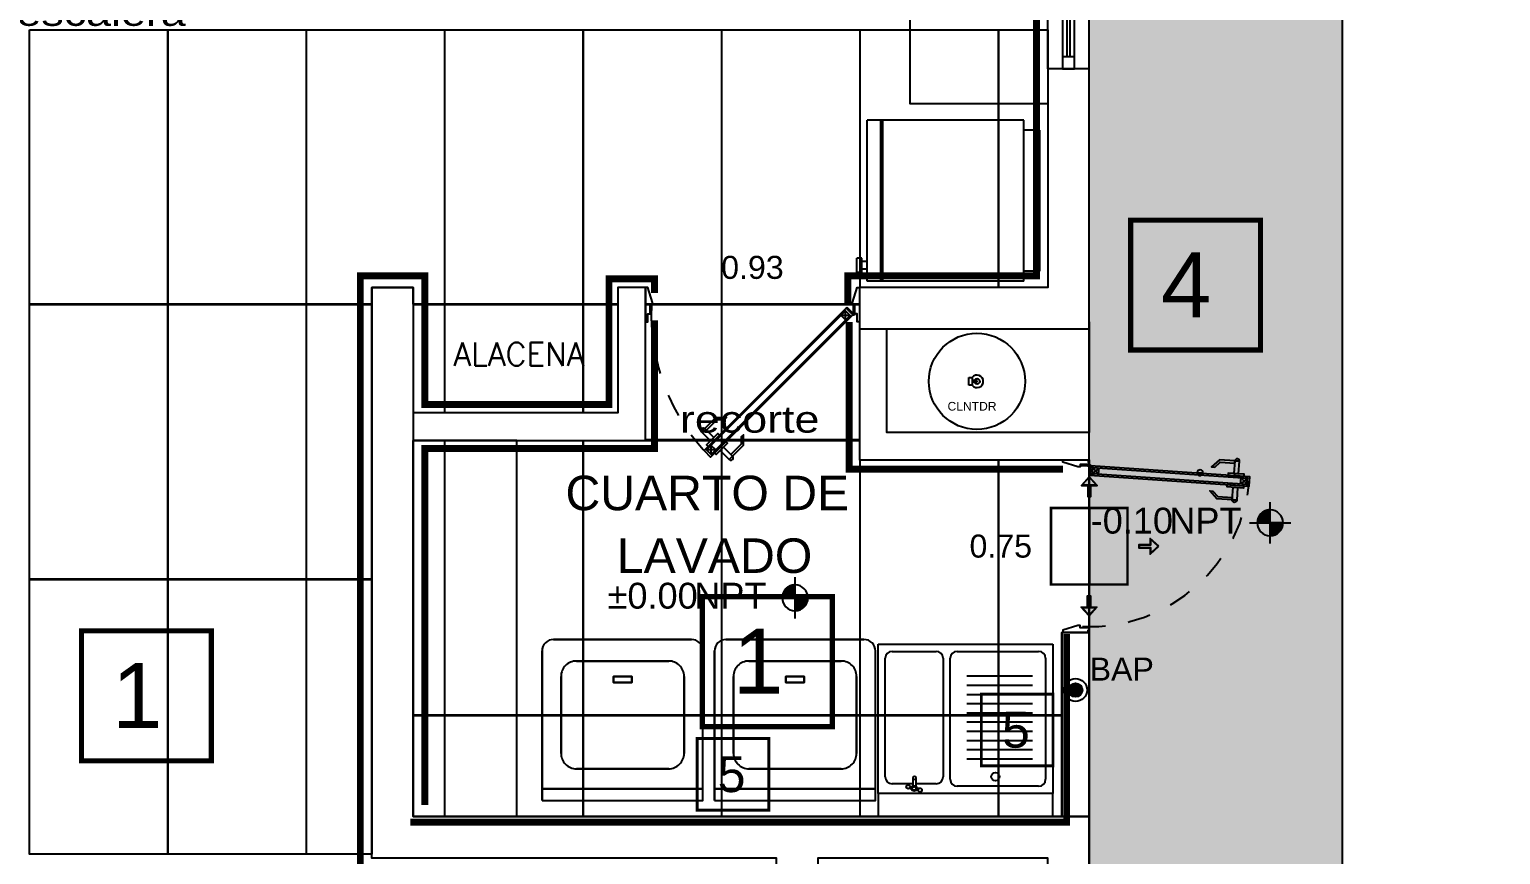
# Model space of a CAD drawing. Header units: metres. Extents: x 116 to 542, y -164 to 56.
# Drawn here: x 493.15 to 499.55, y -90.33 to -86.74 of the extents above; entities that cross this region are included whole.
import ezdxf
from ezdxf.enums import TextEntityAlignment as Align

# ---------------------------------------------------------------- set-up
doc = ezdxf.new("R2010")
doc.units = ezdxf.units.M
doc.header["$PDMODE"] = 35
for name, pattern in [('AR-01-REC$0$DASHDOT2', [12.7, 6.35, -3.175, 0, -3.175]), ('AR-169$0$ACAD_ISO07W100', [3, 0, -3]), ('AR-169$0$DASHED2', [0.375, 0.25, -0.125])]:
    doc.linetypes.add(name, pattern=pattern)
for name, color, linetype in [('A-ACABADOS PISOS', 1, 'Continuous'), ('A-CAMBIO DE ACABADO', 1, 'Continuous'), ('A-DESPIECE', 5, 'Continuous'), ('A-EXTERIOR', 8, 'Continuous'), ('A-PISO', 30, 'Continuous'), ('A-TEXTOS', 7, 'Continuous'), ('A-ZOCLO', 30, 'Continuous'), ('AR-169$0$A-BAP', 8, 'Continuous'), ('AR-169$0$A-DIM-VANOS', 8, 'Continuous'), ('AR-169$0$A-ESCALON', 8, 'Continuous'), ('AR-169$0$A-MUEBLES FIJOS', 8, 'Continuous'), ('AR-169$0$A-MUROS', 8, 'Continuous'), ('AR-169$0$A-MUROS BAJOS', 8, 'Continuous'), ('AR-169$0$A-PROY CERRAMIENTOS', 8, 'AR-169$0$DASHED2'), ('AR-169$0$A-PUERTAS', 8, 'Continuous'), ('AR-169$0$A-TABLAROCA', 8, 'Continuous'), ('AR-169$0$A-TEXTOS', 8, 'Continuous'), ('AR-169$0$A-TEXTOS 1', 8, 'Continuous'), ('AR-169$0$A-VENTANAS', 8, 'Continuous'), ('AR-169$0$Ar-Niveles', 8, 'Continuous'), ('AR-169$0$Ar-Texto', 7, 'Continuous'), ('BLOCK', 8, 'Continuous')]:
    doc.layers.add(name, color=color, linetype=linetype)
doc.layers.add('AR-169$0$Ar-Area', color=8, linetype='Continuous', plot=False)
doc.styles.add('AR-169$0$Anot_Arial', font='arial.ttf')
doc.styles.add('AR-169$0$oK', font='romans.shx', dxfattribs={"height": 0.18})
doc.styles.add('AR-169$0$Standard', font='arial.ttf')
doc.styles.get("Standard").update_dxf_attribs({"font": 'arial.ttf'})
doc.dimstyles.new('AR-169$0$VANOS', dxfattribs={"dimtxt": 0.1, "dimasz": 0.05, "dimexe": 0, "dimexo": 0, "dimgap": 0.03, "dimtad": 0, "dimtih": 1, "dimtoh": 1, "dimzin": 0, "dimdsep": 46, "dimtxsty": 'AR-169$0$Standard', "dimblk": 'AR-169$0$_Dot', "dimcen": 0.09, "dimse1": 1, "dimse2": 1, "dimsd1": 1, "dimsd2": 1, "dimclrd": 256, "dimclre": 256, "dimclrt": 256, "dimazin": 0, "dimtfac": 1, "dimtix": 1, "dimtofl": 0, "dimtmove": 2, "dimatfit": 3, "dimldrblk": 'AR-169$0$COTA', "dimfxl": 0, "dimtolj": 1, "dimtzin": 0, "dimlwd": 18, "dimarcsym": 0})
pattern_1 = [(0, (-2.923953, -1.1144057), (0, 0.0025), [])]

# ---------------------------------------------------------------- blocks, each defined once
blk = doc.blocks.new('AR-169$0$LAVADORA')
for points in [[(-0.2636, 0.3049), (0.3864, 0.3049)], [(-0.2636, -0.3951), (-0.2636, 0.3049)], [(-0.2136, -0.3951), (-0.2136, 0.3049)], [(0.2758, 0.2229), (-0.0588, 0.2229)], [(-0.0588, 0.2229), (0.2758, 0.2229)], [(0.4364, -0.3451), (0.4364, 0.2549)], [(-0.1257, 0.156), (-0.1257, -0.2456)], [(-0.1257, -0.2456), (-0.1257, 0.156)], [(0.3427, -0.2456), (0.3427, 0.156)], [(0.3427, -0.2456), (0.3427, 0.156)], [(0.249, -0.0046), (0.2758, -0.0046)], [(0.249, -0.0849), (0.249, -0.0046)], [(0.249, -0.0448), (0.249, -0.0448)], [(0.2758, -0.0849), (0.2758, -0.0046)], [(0.2758, -0.0448), (0.2758, -0.0448)], [(0.249, -0.0849), (0.2758, -0.0849)], [(-0.0588, -0.3125), (0.2758, -0.3125)], [(-0.0588, -0.3125), (0.2758, -0.3125)], [(-0.2636, -0.3951), (0.3864, -0.3951)]]:
    blk.add_lwpolyline(points)
for points in [[(-0.2636, -0.3951), (-0.2636, 0.3049), (-0.2136, 0.3049), (-0.2136, -0.3951)], [(0.249, -0.0046), (0.249, -0.0849), (0.2758, -0.0849), (0.2758, -0.0046)], [(0.249, -0.0046), (0.249, -0.0849), (0.2758, -0.0849), (0.2758, -0.0046)], [(0.249, -0.0849), (0.249, -0.0046), (0.2758, -0.0046), (0.2758, -0.0849)]]:
    blk.add_lwpolyline(points, close=True)
for points in [[(-0.2136, -0.3951), (-0.2136, 0.3049), (0.3864, 0.3049, -0.414214), (0.4364, 0.2549), (0.4364, -0.3451, -0.414214), (0.3864, -0.3951)], [(-0.0588, -0.3125, -0.414214), (-0.1257, -0.2456), (-0.1257, 0.156, -0.414214), (-0.0588, 0.2229), (0.2758, 0.2229, -0.414214), (0.3427, 0.156), (0.3427, -0.2456, -0.414214), (0.2758, -0.3125)]]:
    blk.add_lwpolyline(points, format="xyb", close=True)
for points in [[(0.3864, 0.3049, -0.414214), (0.4364, 0.2549, -0.414214)], [(-0.1257, 0.156, -0.414214), (-0.0588, 0.2229, -0.414214)], [(-0.1257, 0.156, -0.414214), (-0.0588, 0.2229, -0.414214)], [(0.2758, 0.2229, -0.414214), (0.3427, 0.156, -0.414214)], [(0.2758, 0.2229, -0.414214), (0.3427, 0.156, -0.414214)], [(-0.0588, -0.3125, -0.414214), (-0.1257, -0.2456, -0.414214)], [(-0.0588, -0.3125, -0.414214), (-0.1257, -0.2456, -0.414214)], [(0.3427, -0.2456, -0.414214), (0.2758, -0.3125, -0.414214)], [(0.3427, -0.2456, -0.414214), (0.2758, -0.3125, -0.414214)], [(0.4364, -0.3451, -0.414214), (0.3864, -0.3951, -0.414214)]]:
    blk.add_lwpolyline(points, format="xyb")
blk = doc.blocks.new('*U88')
at = {"color": 0}
for points in [[(0, -0.02), (1.1533, -0.02), (1.1533, 0.02), (0, 0.02)], [(0, -0.02), (0.04, -0.02), (0.04, 0.02), (0, 0.02)], [(1.1533, 0.02), (1.1133, 0.02), (1.1133, -0.02), (1.1533, -0.02)]]:
    blk.add_lwpolyline(points, close=True, dxfattribs=at)
at = {"color": 8}
for points in [[(0.04, 0.005), (1.1133, 0.005)], [(0.04, -0.005), (1.1133, -0.005)]]:
    blk.add_lwpolyline(points, dxfattribs=at)
at = {"style": 'AR-169$0$Anot_Arial', "flags": 1}
for tag, p in [('ESPACIO', (0.1591, 0.4028)), ('TIPO', (0.1591, 0.3233)), ('NUMERO', (0.1591, 0.2487)), ('MATERIAL', (0.1591, 0.1668))]:
    blk.add_attdef(tag, p, '', height=0.0625, dxfattribs=at)
blk = doc.blocks.new('AR-169$0$Lavadero con tina en planta')
for p, q in [((0, 0.38), (0.65, 0.38)), ((0, -0.38), (0, 0.38)), ((0.0727, 0.3495), (0.588, 0.3495)), ((0.65, 0.38), (0.65, -0.38)), ((0.0427, 0.2284), (0.0427, 0.3195)), ((0.618, 0.3195), (0.618, 0.1278)), ((0.0124, 0.2053), (0.0149, 0.2145)), ((0.023, 0.2444), (0.0206, 0.2353)), ((0.0218, 0.2028), (0.0242, 0.2119)), ((0.0324, 0.2419), (0.0299, 0.2328)), ((0.0302, 0.2147), (0.0689, 0.2147)), ((0.0333, 0.2284), (0.0689, 0.2284)), ((0.0427, 0.1278), (0.0427, 0.2147)), ((0.062, 0.0666), (0.588, 0.0666)), ((0.588, 0.0978), (0.0727, 0.0978)), ((0.032, -0.318), (0.032, 0.0366)), ((0.618, 0.0366), (0.618, -0.318)), ((0.1513, -0.0058), (0.1513, -0.2918)), ((0.1913, -0.0058), (0.1913, -0.2918)), ((0.2313, -0.0058), (0.2313, -0.2918)), ((0.2713, -0.0058), (0.2713, -0.2918)), ((0.3113, -0.0058), (0.3113, -0.2918)), ((0.3513, -0.0058), (0.3513, -0.2918)), ((0.3913, -0.0058), (0.3913, -0.2918)), ((0.4313, -0.0058), (0.4313, -0.2918)), ((0.4713, -0.0058), (0.4713, -0.2918)), ((0.5113, -0.0058), (0.5113, -0.2918)), ((0.65, -0.38), (0, -0.38)), ((0.588, -0.348), (0.062, -0.348))]:
    blk.add_line(p, q)
blk.add_lwpolyline([(-0.1, -0.38), (0, -0.38), (0, 0.38), (-0.1, 0.38)], close=True)
for centre, radius in [((0.0294, 0.2494), 0.0081), ((0.0154, 0.1978), 0.0081), ((0.0224, 0.2236), 0.0118), ((0.0224, 0.2236), 0.0078), ((0.0733, -0.13), 0.0178)]:
    blk.add_circle(centre, radius)
for centre, radius, start, end in [((0.0727, 0.3195), 0.03, 90, 180), ((0.588, 0.3195), 0.03, 0, 90), ((0.054, 0.2216), 0.00711, 286.02552, 73.97448), ((0.0669, 0.2216), 0.00711, 286.02552, 73.97448), ((0.062, 0.0366), 0.03, 90, 180), ((0.0727, 0.1278), 0.03, 180, 270), ((0.588, 0.1278), 0.03, 270, 0), ((0.588, 0.0366), 0.03, 0, 90), ((0.062, -0.318), 0.03, 180, 270), ((0.588, -0.318), 0.03, 270, 0)]:
    blk.add_arc(centre, radius, start, end)
blk = doc.blocks.new('AR-169$0$AR-01 (Planta Baja)$0$A$C032A3133')
for p, q in [((-0.0049, 0), (-0.0049, -0.0277)), ((0.0049, 0), (0.0049, -0.0277)), ((-0.0226, -0.0277), (0.0226, -0.0277)), ((-0.0226, -0.0471), (-0.0226, -0.0277)), ((0.0226, -0.0471), (-0.0226, -0.0471)), ((0, -0.0006), (0, -0.0277)), ((0.0226, -0.0277), (0.0226, -0.0471))]:
    blk.add_line(p, q)
for centre, radius in [((0, -0.0006), 0.2731), ((0, 0), 0.0153)]:
    blk.add_circle(centre, radius)
for centre, radius, start, end in [((0, 0), 0.0357, 309.21709, 230.78291), ((0, 0.0184), 0.019, 255.22837, 284.77163)]:
    blk.add_arc(centre, radius, start, end)
blk = doc.blocks.new('*U114')
at = {"color": 0}
for p, q in [((-0.0659, -0.1038), (-0.026, -0.1065)), ((-0.0619, -0.1321), (-0.034, -0.1341)), ((-0.1051, -0.7496), (-0.0772, -0.7515)), ((-0.113, -0.7771), (-0.0731, -0.7799))]:
    blk.add_line(p, q, dxfattribs=at)
at = {"color": 8, "linetype": 'ByBlock'}
for p, q in [((-0.0613, -0.5656), (-0.0623, -0.5796)), ((-0.058, -0.564), (-0.0593, -0.5816))]:
    blk.add_line(p, q, dxfattribs=at)
at = {"color": 0}
for points in [[(-0.75, -0.0863), (-0.74, -0.0863), (-0.74, -0.0916), (-0.73, -0.0916), (-0.73, -0.0516), (-0.72, -0.0516), (-0.72, -0.0516), (-0.72, -0.0416), (-0.74, 0.0234), (-0.75, 0.0234), (-0.75, -0.0863)], [(0, -0.0863), (-0.01, -0.0863), (-0.01, -0.0916), (-0.02, -0.0916), (-0.02, -0.0516), (-0.03, -0.0516), (-0.03, -0.0516), (-0.03, -0.0416), (-0.01, 0.0234), (0, 0.0234), (0, -0.0863)], [(-0.025, -0.0866), (-0.025, -0.0516)], [(-0.107, -0.7775), (-0.06, -0.1042)], [(-0.032, -0.1061), (-0.0791, -0.7795)], [(-0.0653, -0.0938), (-0.0649, -0.0888)], [(-0.03, -0.0912), (-0.0649, -0.0888)], [(-0.032, -0.1061), (-0.0619, -0.1321)], [(-0.034, -0.1341), (-0.06, -0.1042)], [(-0.0772, -0.7515), (-0.107, -0.7775)], [(-0.0791, -0.7795), (-0.1051, -0.7496)]]:
    blk.add_lwpolyline(points, dxfattribs=at)
blk.add_lwpolyline([(-0.0253, -0.0966), (-0.0253, -0.0966), (-0.0653, -0.0938), (-0.1137, -0.7871), (-0.0738, -0.7899)], close=True, dxfattribs=at)
at = {"color": 8, "linetype": 'ByBlock'}
blk.add_lwpolyline([(-0.0564, -0.5855), (-0.0562, -0.5824, -1), (-0.0549, -0.5637), (-0.0547, -0.5606, 1)], format="xyb", close=True, dxfattribs=at)
at = {"color": 0}
blk.add_lwpolyline([(-0.0547, -0.5606), (-0.0564, -0.5855, 1)], format="xyb", close=True, dxfattribs=at)
at = {"color": 0, "linetype": 'ByBlock'}
blk.add_lwpolyline([(-0.0547, -0.5606), (-0.0564, -0.5855, 1)], format="xyb", close=True, dxfattribs=at)
at = {"color": 8}
for points in [[(-0.1737, -0.7127), (-0.169, -0.6454), (-0.1343, -0.6152), (-0.1353, -0.6293), (-0.1593, -0.6502), (-0.1637, -0.7134)], [(-0.0041, -0.7246), (0.0006, -0.6572), (-0.0296, -0.6226), (-0.0305, -0.6367), (-0.0097, -0.6607), (-0.0141, -0.7239)], [(-0.112, -0.7621), (-0.122, -0.7614), (-0.1171, -0.6916), (-0.1071, -0.6923)], [(-0.0721, -0.7649), (-0.0621, -0.7656), (-0.0572, -0.6958), (-0.0672, -0.6951)], [(-0.1202, -0.7365), (-0.1751, -0.7327), (-0.1737, -0.7127), (-0.1188, -0.7166)], [(-0.0604, -0.7407), (-0.0055, -0.7445), (-0.0041, -0.7246), (-0.059, -0.7207)]]:
    blk.add_lwpolyline(points, close=True, dxfattribs=at)
for points in [[(-0.1737, -0.7127), (-0.1751, -0.7327, -1)], [(-0.0041, -0.7246), (-0.0055, -0.7445, 1)]]:
    blk.add_lwpolyline(points, format="xyb", close=True, dxfattribs=at)
at = {"color": 0}
blk.add_circle((-0.025, -0.0916), 0.005, dxfattribs=at)
at = {"color": 0, "linetype": 'AR-169$0$ACAD_ISO07W100', "ltscale": 0.005}
blk.add_arc((-0.025, -0.0916), 0.7, 177.58683, 266, dxfattribs=at)
at = {"style": 'AR-169$0$Anot_Arial', "flags": 1}
for tag, p in [('ESPACIO', (-0.5069, 0.5853)), ('TOPE', (-0.5069, 0.5124)), ('TIPO', (-0.5069, 0.4329)), ('NUMERO', (-0.5069, 0.3583)), ('MATERIAL', (-0.5069, 0.2753))]:
    blk.add_attdef(tag, p, '', height=0.0625, dxfattribs=at)
blk = doc.blocks.new('*U71')
at = {"layer": 'AR-169$0$Ar-Niveles'}
h = blk.add_hatch(dxfattribs=at)
h.set_pattern_fill('_USER', color=256, scale=0.0025, style=0, pattern_type=0)
h.set_pattern_definition(pattern_1)
h.paths.add_polyline_path([(-2.549, -0.364), (-2.549, -0.739), (-2.174, -0.739, 0.414214)])
h = blk.add_hatch(dxfattribs=at)
h.set_pattern_fill('_USER', color=256, scale=0.0025, style=0, pattern_type=0)
h.set_pattern_definition(pattern_1)
h.paths.add_polyline_path([(-2.549, -0.364), (-2.549, -0.739), (-2.174, -0.739, 0.414214)])
h = blk.add_hatch(dxfattribs=at)
h.set_pattern_fill('_USER', color=256, scale=0.0025, style=0, pattern_type=0)
h.set_pattern_definition([(0, (-2.923953, -1.1144057), (0, 0.0025), [])])
h.paths.add_polyline_path([(-2.549, -0.739), (-2.924, -0.739, 0.414214), (-2.549, -1.114)])
for p, q in [((-2.549, -1.339), (-2.549, -0.139)), ((-1.949, -0.739), (-3.149, -0.739))]:
    blk.add_line(p, q, dxfattribs=at)
blk.add_circle((-2.549, -0.739), 0.375, dxfattribs=at)
at = {"layer": 'AR-169$0$Ar-Area', "style": 'AR-169$0$Anot_Arial', "flags": 1}
blk.add_attdef('ESP_AREA', text='', height=0.75, dxfattribs=at).set_placement((0, -2.5), align=Align.BOTTOM_CENTER)
at = {"layer": 'AR-169$0$Ar-Niveles', "style": 'AR-169$0$Anot_Arial'}
for tag, p in [('NIV_TIPO', (-1.78, -1.052)), ('VAL_NIV', (0.283, -1.052))]:
    blk.add_attdef(tag, p, '', height=0.75, dxfattribs=at)
at = {"layer": 'AR-169$0$Ar-Texto', "style": 'AR-169$0$Anot_Arial'}
for tag, p in [('ID_ESP01', (0, 1.5)), ('ID_ESP02', (0, 0))]:
    blk.add_attdef(tag, text='', height=1, dxfattribs=at).set_placement(p, align=Align.BOTTOM_CENTER)
blk = doc.blocks.new('*U629')
at = {"color": 0}
for p, q in [((-0.0794, -0.1222), (-0.0596, -0.142)), ((-0.0356, -0.1264), (-0.0639, -0.0981)), ((-0.6685, -0.7027), (-0.6402, -0.731)), ((-0.6444, -0.6871), (-0.6246, -0.7069))]:
    blk.add_line(p, q, dxfattribs=at)
for points in [[(-0.93, -0.1508), (-0.92, -0.1508), (-0.92, -0.1158), (-0.91, -0.1158), (-0.91, -0.0758), (-0.9, -0.0758), (-0.9, -0.0758), (-0.9, -0.0658), (-0.92, -0.0008), (-0.93, -0.0008), (-0.93, -0.1508)], [(0, -0.1508), (-0.01, -0.1508), (-0.01, -0.1158), (-0.02, -0.1158), (-0.02, -0.0758), (-0.03, -0.0758), (-0.03, -0.0758), (-0.03, -0.0658), (-0.01, -0.0008), (0, -0.0008), (0, -0.1508)], [(-0.6642, -0.7069), (-0.0596, -0.1024)], [(-0.0398, -0.1222), (-0.6444, -0.7267)], [(-0.0398, -0.1222), (-0.0794, -0.1222)], [(-0.0596, -0.142), (-0.0596, -0.1024)], [(-0.0568, -0.091), (-0.0533, -0.0875)], [(-0.0285, -0.1123), (-0.0533, -0.0875)], [(-0.025, -0.1108), (-0.025, -0.0758)], [(-0.6444, -0.7267), (-0.6444, -0.6871)], [(-0.6246, -0.7069), (-0.6642, -0.7069)]]:
    blk.add_lwpolyline(points, dxfattribs=at)
blk.add_lwpolyline([(-0.0285, -0.1193), (-0.0568, -0.091), (-0.6755, -0.7098), (-0.6473, -0.738)], close=True, dxfattribs=at)
at = {"color": 8}
for points in [[(-0.672, -0.6143), (-0.6243, -0.5666), (-0.5783, -0.5666), (-0.5883, -0.5766), (-0.6201, -0.5766), (-0.6649, -0.6214)], [(-0.6473, -0.6673), (-0.6861, -0.6284), (-0.672, -0.6143), (-0.6331, -0.6532)], [(-0.6579, -0.6921), (-0.6649, -0.685), (-0.6154, -0.6355), (-0.6084, -0.6426)], [(-0.6296, -0.7204), (-0.6225, -0.7274), (-0.573, -0.6779), (-0.5801, -0.6709)], [(-0.6048, -0.7098), (-0.5659, -0.7487), (-0.5518, -0.7345), (-0.5907, -0.6956)], [(-0.5518, -0.7345), (-0.5041, -0.6868), (-0.5041, -0.6408), (-0.5141, -0.6508), (-0.5141, -0.6826), (-0.5589, -0.7274)]]:
    blk.add_lwpolyline(points, close=True, dxfattribs=at)
for points in [[(-0.672, -0.6143), (-0.6861, -0.6284, -1)], [(-0.5518, -0.7345), (-0.5659, -0.7487, 1)]]:
    blk.add_lwpolyline(points, format="xyb", close=True, dxfattribs=at)
at = {"color": 0}
blk.add_circle((-0.025, -0.1158), 0.005, dxfattribs=at)
at = {"color": 0, "linetype": 'AR-169$0$ACAD_ISO07W100', "ltscale": 0.005}
blk.add_arc((-0.025, -0.1158), 0.88, 177.58817, 225, dxfattribs=at)
at = {"style": 'AR-169$0$Anot_Arial', "flags": 1}
for tag, p in [('ESPACIO', (-0.6569, 0.5853)), ('TOPE', (-0.6569, 0.5124)), ('TIPO', (-0.6569, 0.4329)), ('NUMERO', (-0.6569, 0.3583)), ('MATERIAL', (-0.6569, 0.2753))]:
    blk.add_attdef(tag, p, '', height=0.0625, dxfattribs=at)
blk = doc.blocks.new('AR-169$0$Refri-70-01')
for p, q in [((-0.3126, -0.0069), (-0.3126, -0.0753)), ((0.3003, -0.0069), (-0.3126, -0.0069)), ((0.3003, -0.0069), (0.3003, -0.0753)), ((-0.3562, -0.0753), (0.3438, -0.0753)), ((-0.3562, -0.0753), (-0.3562, -0.757)), ((-0.2958, -0.0753), (0.2835, -0.0753)), ((0.3438, -0.0753), (0.3438, -0.757)), ((-0.3562, -0.6886), (0.3438, -0.6886)), ((-0.3562, -0.6967), (0.3438, -0.6967)), ((-0.3562, -0.757), (0.3438, -0.757)), ((-0.3036, -0.757), (-0.3036, -0.78)), ((-0.2708, -0.757), (-0.2708, -0.78)), ((-0.3183, -0.78), (-0.2562, -0.78)), ((-0.3183, -0.78), (-0.3183, -0.8014)), ((-0.3183, -0.8014), (-0.2562, -0.8014)), ((-0.2562, -0.78), (-0.2562, -0.8014))]:
    blk.add_line(p, q)
blk = doc.blocks.new('*D539')
at = {"layer": 'Defpoints', "color": 0, "transparency": 16777216}
for p in [(497.5787, -85.4104), (497.5787, -86.9104), (497.8853, -86.9104)]:
    blk.add_point(p, dxfattribs=at)
at = {"layer": 'AR-169$0$A-DIM-VANOS', "transparency": 16777216, "insert": (497.8853, -86.1604), "char_height": 0.1, "attachment_point": 5, "style": 'AR-169$0$Standard'}
blk.add_mtext('\\A1;1.50', dxfattribs=at)
blk = doc.blocks.new('AR-169$0$_Dot')
at = {"color": 0, "linetype": 'ByBlock', "lineweight": -2}
blk.add_line((-0.5, 0), (-1, 0), dxfattribs=at)
at = {"color": 0, "linetype": 'ByBlock', "const_width": 0.5}
blk.add_lwpolyline([(-0.25, 0, 1), (0.25, 0, 1)], format="xyb", close=True, dxfattribs=at)
blk = doc.blocks.new('AR-169$0$COTA')
blk.add_line((-2.93, 0), (0, 0))
blk.add_lwpolyline([(-1.41, 0), (-1.41, -0.35), (0, -0.35), (0, 0)], close=True)
blk.add_solid([(-1.41, 0), (-1.41, -0.35), (0, 0), (0, -0.35)])
blk = doc.blocks.new('*D540')
at = {"layer": 'Defpoints', "color": 0, "transparency": 16777216}
for p in [(495.8287, -87.7738), (495.8287, -87.8604), (496.7587, -87.8604)]:
    blk.add_point(p, dxfattribs=at)
at = {"layer": 'AR-169$0$A-DIM-VANOS', "transparency": 16777216, "insert": (496.2937, -87.7738), "char_height": 0.1, "attachment_point": 5, "style": 'AR-169$0$Standard'}
blk.add_mtext('\\A1;0.93', dxfattribs=at)
blk = doc.blocks.new('A$C7F1E1069')
h = blk.add_hatch(color=1)
h.dxf.hatch_style = 1
h.paths.add_polyline_path([(-0.225, 0), (-0.225, 0.225), (0.225, 0.225), (0.225, 0)])
at = {"color": 1, "const_width": 0.015}
for points in [[(-0.225, 0), (-0.225, 0.225), (0.225, 0.225), (0.225, 0)], [(0.225, -0.225), (0.225, 0), (-0.225, 0), (-0.225, -0.225)]]:
    blk.add_lwpolyline(points, close=True, dxfattribs=at)
blk = doc.blocks.new('r')
h = blk.add_hatch(color=5)
h.dxf.hatch_style = 1
h.paths.add_polyline_path([(1655.762, 468.449), (1655.668, 468.348), (1655.746, 468.348), (1655.746, 468.2), (1655.778, 468.2), (1655.778, 468.348), (1655.856, 468.348)])
at = {"color": 5}
for points in [[(1655.762, 468.456), (1655.658, 468.343), (1655.742, 468.343), (1655.742, 468.196), (1655.782, 468.196), (1655.782, 468.343), (1655.866, 468.343)], [(1655.762, 468.449), (1655.668, 468.348), (1655.746, 468.348), (1655.746, 468.2), (1655.778, 468.2), (1655.778, 468.348), (1655.856, 468.348)]]:
    blk.add_lwpolyline(points, close=True, dxfattribs=at)
blk = doc.blocks.new('CAMBIO DE PISO')
at = {"layer": 'A-CAMBIO DE ACABADO', "xscale": 0.7388581055550709, "yscale": 0.7388581055550709, "zscale": 0.7388581055550709}
blk.add_blockref('A$C7F1E1069', (183.6012, 19.2264), dxfattribs=at)
at = {"layer": 'A-DESPIECE', "xscale": -0.3310084312886717, "yscale": 0.3310084312886717, "zscale": 0.3310084312886717}
blk.add_blockref('r', (731.6723, -135.5343), dxfattribs=at)
at = {"layer": 'A-DESPIECE', "yscale": 0.3310084312886717, "zscale": 0.3310084312886717}
for p, xscale, rotation in [((338.3619, -528.8457), 0.3310084312886717, 90), ((28.8405, -528.8447), -0.3310084312886717, 270)]:
    blk.add_blockref('r', p, dxfattribs=dict(at, xscale=xscale, rotation=rotation))
blk = doc.blocks.new('*D630')
at = {"layer": 'Defpoints', "color": 0, "transparency": 16777216}
for p in [(497.7587, -88.6104), (497.3736, -89.3604), (497.7587, -89.3604)]:
    blk.add_point(p, dxfattribs=at)
at = {"layer": 'AR-169$0$A-DIM-VANOS', "transparency": 16777216, "insert": (497.3736, -88.9854), "char_height": 0.1, "attachment_point": 5, "style": 'AR-169$0$Standard'}
blk.add_mtext('\\A1;0.75', dxfattribs=at)

msp = doc.modelspace()

# ---------------------------------------------------------------- hatches: boundary and pattern name
at = {"layer": 'A-EXTERIOR', "transparency": 33554559}
h = msp.add_hatch(dxfattribs=at)
h.set_pattern_fill('AR-CONC', color=256, scale=0.0025)
h.paths.add_polyline_path([(498.8587, -92.7104), (497.7587, -92.7104), (497.7587, -80.8104), (498.8587, -80.8104)])
at = {"layer": 'AR-169$0$A-BAP'}
h = msp.add_hatch(color=256, dxfattribs=at)
h.dxf.hatch_style = 1
edge = h.paths.add_edge_path()
edge.add_arc((497.6987, -89.6104), 0.03, -180, 180)

# ---------------------------------------------------------------- linework, layer by layer
msp.add_circle((496.5529, -118.4388), 45.3176)
at = {"layer": 'A-ACABADOS PISOS'}
for points, const_width in [([(498.5031, -88.1325), (497.9383, -88.1325), (497.9383, -87.5677), (498.5031, -87.5677)], 0.0226), ([(496.6411, -89.7693), (496.0763, -89.7693), (496.0763, -89.2045), (496.6411, -89.2045)], 0.0226), ([(493.9411, -89.9178), (493.3763, -89.9178), (493.3763, -89.353), (493.9411, -89.353)], 0.0226), ([(497.6008, -89.9397), (497.2893, -89.9397), (497.2893, -89.6281), (497.6008, -89.6281)], 0.0125), ([(496.3649, -90.1327), (496.0533, -90.1327), (496.0533, -89.8212), (496.3649, -89.8212)], 0.0125)]:
    msp.add_lwpolyline(points, close=True, dxfattribs=dict(at, const_width=const_width))
at = {"layer": 'A-PISO'}
for points in [[(498.8587, -92.7104), (497.7587, -92.7104), (497.7587, -80.8104), (498.8587, -80.8104)], [(493.1507, -86.7404), (493.7507, -86.7404), (493.7507, -87.9324), (493.1507, -87.9324)], [(494.6387, -87.9324), (494.3547, -87.9324), (494.3547, -86.7404), (494.9547, -86.7404), (494.9547, -87.9324), (494.8187, -87.9324), (494.8187, -87.8604), (494.6387, -87.8604)], [(494.9567, -86.7404), (495.5567, -86.7404), (495.5567, -87.9324), (494.9567, -87.9324)], [(497.5787, -87.8604), (497.3647, -87.8604), (497.3647, -86.7404), (497.5787, -86.7404)], [(493.1507, -87.9344), (493.7507, -87.9344), (493.7507, -89.1284), (493.1507, -89.1284)], [(493.7527, -87.9344), (494.3527, -87.9344), (494.3527, -89.1284), (493.7527, -89.1284)], [(496.1607, -87.9344), (496.7587, -87.9344), (496.7587, -88.5234), (496.1607, -88.5234)], [(494.8187, -88.5254), (494.9547, -88.5254), (494.9547, -89.7194), (494.8187, -89.7194)], [(494.9567, -88.5254), (495.5567, -88.5254), (495.5567, -89.7194), (494.9567, -89.7194)], [(495.5587, -88.5254), (496.1587, -88.5254), (496.1587, -89.7194), (495.5587, -89.7194)], [(496.7627, -88.6104), (497.3627, -88.6104), (497.3627, -89.7194), (496.7627, -89.7194)], [(493.1507, -89.1304), (493.7507, -89.1304), (493.7507, -90.3244), (493.1507, -90.3244)], [(493.7527, -89.1304), (494.3527, -89.1304), (494.3527, -90.3244), (493.7527, -90.3244)], [(494.8187, -89.7214), (494.9547, -89.7214), (494.9547, -90.1604), (494.8187, -90.1604)], [(494.9567, -89.7214), (495.5567, -89.7214), (495.5567, -90.1604), (494.9567, -90.1604)], [(495.5587, -89.7214), (496.1587, -89.7214), (496.1587, -90.1604), (495.5587, -90.1604)], [(496.1607, -89.7214), (496.7607, -89.7214), (496.7607, -90.1604), (496.1607, -90.1604)], [(496.7627, -89.7214), (497.3627, -89.7214), (497.3627, -90.1604), (496.7627, -90.1604)]]:
    msp.add_lwpolyline(points, close=True, dxfattribs=at)
for points in [[(494.3527, -87.9324), (493.7527, -87.9324), (493.7527, -86.7404), (494.3527, -86.7404), (494.3527, -87.9324), (494.3527, -87.9324)], [(495.7087, -87.9324), (495.5587, -87.9324), (495.5587, -86.7404), (496.1587, -86.7404), (496.1587, -87.9324), (495.8287, -87.9324)], [(496.7587, -87.9324), (496.1607, -87.9324), (496.1607, -86.7404), (496.7607, -86.7404), (496.7607, -87.8604)], [(497.3627, -87.8604), (496.7627, -87.8604), (496.7627, -86.7404), (497.3627, -86.7404), (497.3627, -87.8604)], [(494.6387, -89.1284), (494.3547, -89.1284), (494.3547, -87.9344), (494.6387, -87.9344), (494.6387, -89.1284)], [(494.8187, -87.9344), (494.9547, -87.9344), (494.9547, -88.4054)], [(494.9567, -88.4054), (494.9567, -87.9344), (495.5567, -87.9344), (495.5567, -88.4054)], [(495.5587, -88.4054), (495.5587, -87.9344), (495.7087, -87.9344)], [(495.5587, -88.4054), (495.5587, -87.9344), (495.7087, -87.9344)], [(495.8287, -87.9344), (496.1587, -87.9344), (496.1587, -88.5234), (495.8287, -88.5234)], [(496.7607, -88.6104), (496.7607, -89.7194), (496.1607, -89.7194), (496.1607, -88.5254), (496.7587, -88.5254)], [(497.6387, -89.7194), (497.3647, -89.7194), (497.3647, -88.6104), (497.7587, -88.6104), (497.7587, -89.3604), (497.6387, -89.3604), (497.6387, -89.7194)], [(494.6387, -90.3244), (494.3547, -90.3244), (494.3547, -89.1304), (494.6387, -89.1304), (494.6387, -90.3244)], [(497.6387, -89.7214), (497.6387, -90.1604), (497.3647, -90.1604), (497.3647, -89.7214), (497.6387, -89.7214)]]:
    msp.add_lwpolyline(points, dxfattribs=at)
at = {"layer": 'A-PISO', "color": 1, "ltscale": 100, "const_width": 0.01}
msp.add_lwpolyline([(496.7587, -88.5234), (495.8287, -88.5234)], dxfattribs=at)
at = {"layer": 'A-PISO', "color": 1, "linetype": 'AR-01-REC$0$DASHDOT2', "ltscale": 0.03, "const_width": 0.03}
msp.add_lwpolyline([(497.6602, -89.3673), (497.6602, -90.1844), (494.8062, -90.1844)], dxfattribs=at)
at = {"layer": 'A-ZOCLO', "const_width": 0.03}
for points in [[(496.5087, -83.3104), (497.5287, -83.3104), (497.5287, -85.4104), (497.5287, -86.9104), (497.5287, -87.8104), (496.7087, -87.8104), (496.7087, -87.9285)], [(495.8677, -87.8841), (495.8677, -87.8228), (495.6698, -87.8228), (495.6698, -88.3687), (494.8687, -88.3687), (494.8687, -87.8104), (494.5887, -87.8104), (494.5887, -90.3904), (496.3487, -90.3904), (496.3487, -91.1904), (496.1387, -91.1904), (496.1387, -91.3082)], [(494.8687, -90.1104), (494.8687, -88.5604), (495.8677, -88.5604), (495.8677, -88.0032)], [(497.6438, -88.6506), (496.7149, -88.6506), (496.7149, -88.0106)]]:
    msp.add_lwpolyline(points, dxfattribs=at)
at = {"layer": 'AR-169$0$A-BAP'}
for radius in [0.05, 0.03]:
    msp.add_circle((497.6987, -89.6104), radius, dxfattribs=at)
at = {"layer": 'AR-169$0$A-ESCALON'}
msp.add_line((497.7587, -89.3604), (497.7587, -88.6104), dxfattribs=at)
msp.add_lwpolyline([(498.8587, -79.8604), (498.8587, -98.7104)], dxfattribs=at)
at = {"layer": 'AR-169$0$A-MUEBLES FIJOS'}
msp.add_lwpolyline([(496.9787, -83.2604), (496.9787, -87.0604), (497.5787, -87.0604)], dxfattribs=at)
msp.add_lwpolyline([(495.2687, -88.5254), (494.8187, -88.5254), (494.8187, -90.1604), (495.2687, -90.1604)], close=True, dxfattribs=at)
at = {"layer": 'AR-169$0$A-MUROS'}
msp.add_line((497.7587, -88.0104), (497.7587, -88.4904), dxfattribs=at)
for points in [[(497.7587, -88.0404), (497.7587, -88.0104), (497.7587, -88.0104), (497.7587, -86.9104), (497.5787, -86.9104), (497.5787, -87.8604), (496.7587, -87.8604), (496.7587, -88.0404)], [(497.7587, -90.1604), (497.7587, -90.6104), (497.5787, -90.6104), (497.5787, -90.3404), (496.5787, -90.3404), (496.5787, -91.4204), (496.1887, -91.4204), (496.1887, -91.2404), (496.3987, -91.2404), (496.3987, -90.3404), (494.6387, -90.3404), (494.6387, -87.8604), (494.8187, -87.8604), (494.8187, -90.1604), (497.7587, -90.1604), (497.7587, -90.1604), (497.7587, -90.1604), (497.7587, -90.1604), (497.7587, -90.1604)]]:
    msp.add_lwpolyline(points, close=True, dxfattribs=at)
at = {"layer": 'AR-169$0$A-MUROS BAJOS', "linetype": 'Continuous'}
for p, q in [((497.5787, -86.9104), (497.5787, -85.4104)), ((497.7587, -86.9104), (497.7587, -85.4104))]:
    msp.add_line(p, q, dxfattribs=at)
at = {"layer": 'AR-169$0$A-PROY CERRAMIENTOS', "ltscale": 0.5}
msp.add_lwpolyline([(497.6387, -88.4904), (496.8787, -88.4904)], dxfattribs=at)
at = {"layer": 'AR-169$0$A-TABLAROCA'}
for points in [[(495.8287, -87.8604), (495.7087, -87.8604), (495.7087, -88.4054), (494.8187, -88.4054), (494.8187, -88.5254), (495.8287, -88.5254)], [(497.7587, -90.1604), (497.6387, -90.1604), (497.6387, -89.3604), (497.7587, -89.3604)]]:
    msp.add_lwpolyline(points, close=True, dxfattribs=at)
at = {"layer": 'BLOCK'}
msp.add_lwpolyline([(496.7587, -88.0404), (496.7587, -88.6104), (497.7587, -88.6104), (497.7587, -88.4904), (496.8787, -88.4904), (496.8787, -88.0404)], dxfattribs=at)

# ---------------------------------------------------------------- block references
at = {"layer": 'A-ACABADOS PISOS', "xscale": -1, "rotation": 270}
msp.add_blockref('CAMBIO DE PISO', (478.5322, -272.5866), dxfattribs=at)
at = {"layer": 'AR-169$0$A-MUEBLES FIJOS', "xscale": -1, "rotation": 270}
for name, p in [('AR-169$0$Refri-70-01', (497.549, -87.4773)), ('AR-169$0$LAVADORA', (495.7738, -89.8268)), ('AR-169$0$LAVADORA', (496.5238, -89.8268))]:
    msp.add_blockref(name, p, dxfattribs=at)
at = {"layer": 'AR-169$0$A-MUEBLES FIJOS', "xscale": 0.7659528809361043, "yscale": 0.7659528809361043, "zscale": 0.7659528809361043, "rotation": 269.9999999999999}
msp.add_blockref('AR-169$0$AR-01 (Planta Baja)$0$A$C032A3133', (497.2705, -88.2685), dxfattribs=at)
at = {"layer": 'AR-169$0$A-MUEBLES FIJOS', "rotation": 90.00000000000001}
msp.add_blockref('AR-169$0$Lavadero con tina en planta', (497.2204, -90.0604), dxfattribs=at)
at = {"layer": 'AR-169$0$A-PUERTAS', "ltscale": 0.18}
msp.add_blockref('*U629', (496.7587, -87.8596), dxfattribs=at)
at = {"layer": 'AR-169$0$A-PUERTAS', "ltscale": 0.18, "rotation": 90.00000000000001}
msp.add_blockref('*U114', (497.6672, -88.6104), dxfattribs=at)
at = {"layer": 'AR-169$0$A-TEXTOS'}
ref = msp.add_blockref('*U71', (496.0968, -89.0987), dxfattribs=dict(at, xscale=-0.15, yscale=0.15, zscale=0.15))
ref.add_attrib('ID_ESP01', 'CUARTO DE', dxfattribs={"layer": 'AR-169$0$Ar-Texto', "height": 0.15, "rotation": 0, "style": 'AR-169$0$Standard'}).set_placement((496.0976, -88.8737), align=Align.BOTTOM_CENTER)
ref.add_attrib('ID_ESP02', 'LAVADO', dxfattribs={"layer": 'AR-169$0$Ar-Texto', "height": 0.15, "rotation": 0, "style": 'AR-169$0$Standard'}).set_placement((496.1291, -89.1462), align=Align.BOTTOM_CENTER)
ref.add_attrib('NIV_TIPO', 'NPT', (496.0407, -89.2565), dxfattribs={"layer": 'AR-169$0$Ar-Niveles', "height": 0.1125, "style": 'AR-169$0$Anot_Arial'})
ref.add_attrib('VAL_NIV', '%%p0.00', (495.6638, -89.2565), dxfattribs={"layer": 'AR-169$0$Ar-Niveles', "height": 0.1125, "style": 'AR-169$0$Anot_Arial'})
ref = msp.add_blockref('*U71', (498.1626, -88.7726), dxfattribs=dict(at, xscale=-0.15, yscale=0.15, zscale=0.15))
ref.add_attrib('NIV_TIPO', 'NPT', (498.1064, -88.9303), dxfattribs={"layer": 'AR-169$0$Ar-Niveles', "height": 0.1125, "style": 'AR-169$0$Anot_Arial'})
ref.add_attrib('VAL_NIV', '-0.10', (497.7645, -88.9303), dxfattribs={"layer": 'AR-169$0$Ar-Niveles', "height": 0.1125, "style": 'AR-169$0$Anot_Arial'})
at = {"layer": 'AR-169$0$A-VENTANAS', "ltscale": 0.18, "xscale": 1.300600813040662, "yscale": 1.300600813040662, "zscale": 1.300600813040662, "rotation": 90.00000000000001}
msp.add_blockref('*U88', (497.6687, -86.9104), dxfattribs=at)

# ---------------------------------------------------------------- texts
at = {"layer": 'A-ACABADOS PISOS', "attachment_point": 3}
for s, width, gutter_width, insert, char_height in [('4', 0.258238, 0.8066, (498.29, -87.7072), 0.2824), ('1', 0.258238, 0.8066, (496.428, -89.344), 0.2824), ('1', 0.258238, 0.8066, (493.728, -89.4925), 0.2824), ('5', 0.142465, 0.445, (497.4998, -89.705), 0.1558), ('5', 0.142465, 0.445, (496.2638, -89.8981), 0.1558)]:
    msp.add_mtext_dynamic_manual_height_columns(s, width=width, gutter_width=gutter_width, heights=[0], dxfattribs=dict(at, insert=insert, char_height=char_height))
at = {"layer": 'A-TEXTOS', "color": 1, "width": 1.2}
for s, height, p in [('pieza a filo de escalera', 0.116308, (491.8357, -86.7234)), ('recorte', 0.11631, (495.9785, -88.4916))]:
    msp.add_text(s, height=height, dxfattribs=at).set_placement(p)
at = {"layer": 'AR-169$0$A-BAP', "style": 'AR-169$0$Standard'}
msp.add_text('BAP', height=0.1, dxfattribs=at).set_placement((497.7601, -89.5694))
at = {"layer": 'AR-169$0$A-MUEBLES FIJOS', "style": 'AR-169$0$Standard'}
msp.add_text('CLNTDR', height=0.0376, dxfattribs=at).set_placement((497.1422, -88.3956))
at = {"layer": 'AR-169$0$A-TEXTOS 1', "insert": (495.2787, -88.1504), "char_height": 0.1, "attachment_point": 5, "style": 'AR-169$0$oK'}
msp.add_mtext_dynamic_manual_height_columns('ALACENA', width=0.442365, gutter_width=1, heights=[0], dxfattribs=at)

# ---------------------------------------------------------------- dimensions: what is measured, and where the dimension line sits
at = {"layer": 'AR-169$0$A-DIM-VANOS'}
for base, p1, p2, angle, picture, middle in [((497.8853, -86.9104), (497.5787, -85.4104), (497.5787, -86.9104), 90, '*D539', (497.8853, -86.1604)), ((495.8287, -87.7738), (496.7587, -87.8604), (495.8287, -87.8604), 180, '*D540', (496.2937, -87.7738)), ((497.3736, -89.3604), (497.7587, -88.6104), (497.7587, -89.3604), 90, '*D630', (497.3736, -88.9854))]:
    dim = msp.add_linear_dim(base=base, p1=p1, p2=p2, angle=angle, dimstyle='AR-169$0$VANOS', dxfattribs=at)
    dim.commit()
    dim.dimension.update_dxf_attribs({"geometry": picture, "text_midpoint": middle})

doc.saveas('drawing.dxf')
